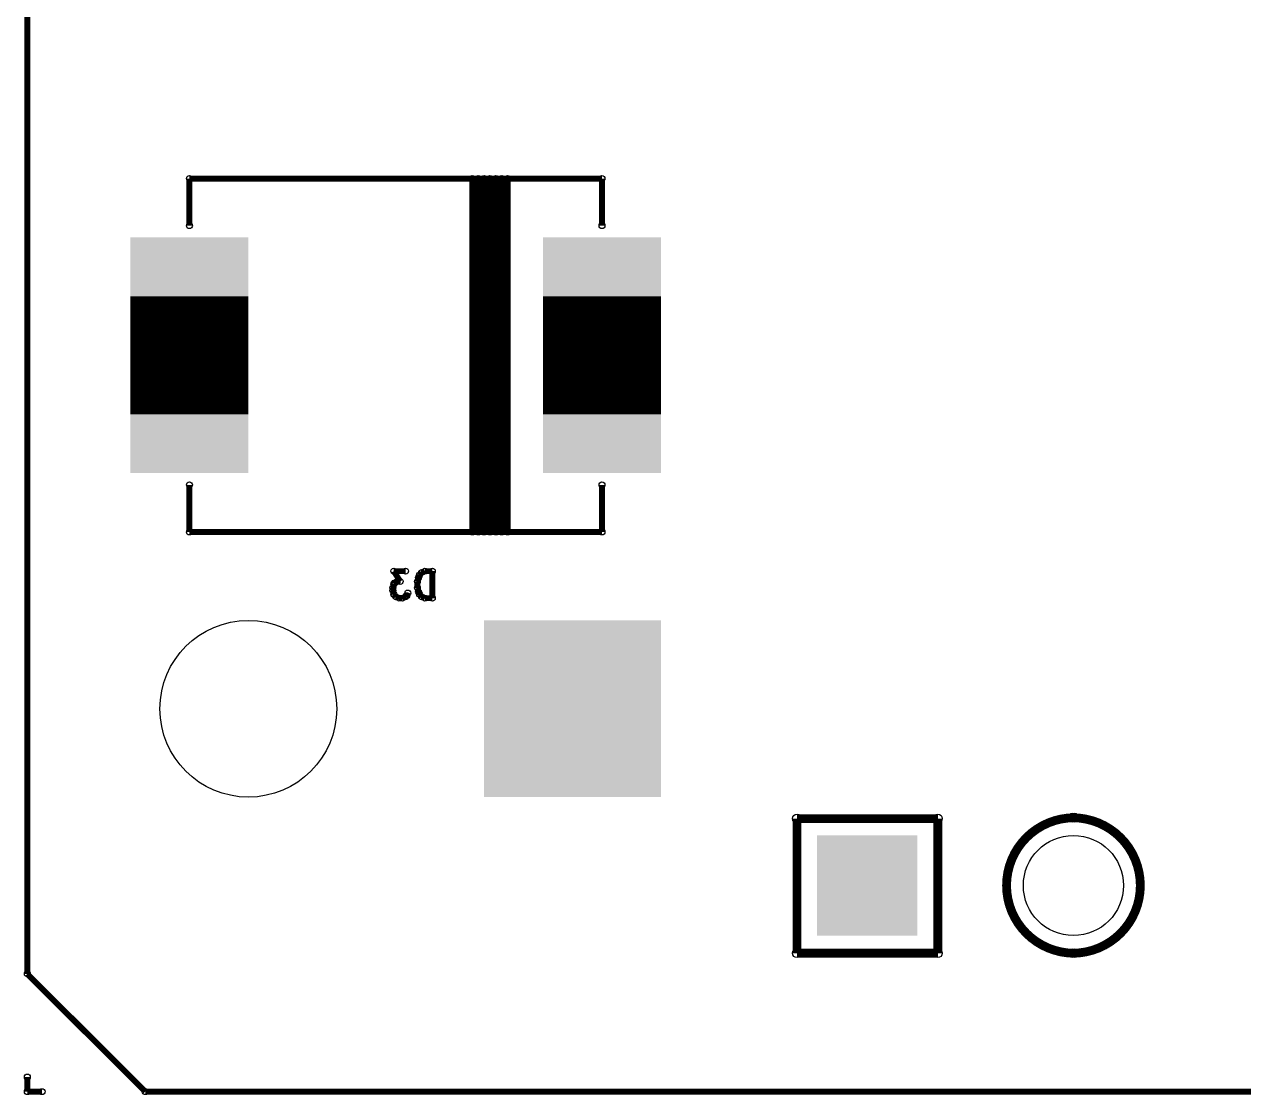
# Model space of a CAD drawing. Extents: x 100 to 134.1, y 89.7 to 148.
# Drawn here: x 99.95 to 120.64, y 99.95 to 118.12 of the extents above; entities that cross this region are included whole.
import ezdxf

# ---------------------------------------------------------------- set-up
doc = ezdxf.new("R2010")
doc.units = 0
doc.layers.get('0').update_dxf_attribs({"linetype": 'CONTINUOUS'})
doc.layers.add('MASK-BOTTOM_PHO', color=4, linetype='CONTINUOUS')
doc.layers.add('SILK-BOTTOM_PHO', color=5, linetype='CONTINUOUS')

# ---------------------------------------------------------------- blocks, each defined once
blk = doc.blocks.new('SQUARE_25')
blk.add_solid([(0.85001, 0.85001), (0.85001, -0.85001), (-0.85001, 0.85001), (-0.85001, -0.85001)])
blk = doc.blocks.new('ROUND_26')
blk.add_circle((0, 0), 0.85)
blk = doc.blocks.new('ROUND_39')
blk.add_circle((0, 0), 1.5)
blk = doc.blocks.new('SQUARE_168')
blk.add_solid([(1.499996, 1.499996), (1.499996, -1.499996), (-1.499996, 1.499996), (-1.499996, -1.499996)])
blk = doc.blocks.new('ROUND_1')
blk.add_circle((0, 0), 0.05)
blk = doc.blocks.new('SQUARE_21')
blk.add_solid([(0.999998, 0.999998), (0.999998, -0.999998), (-0.999998, 0.999998), (-0.999998, -0.999998)])
blk = doc.blocks.new('ROUND_61')
blk.add_circle((0, 0), 0.0751)

msp = doc.modelspace()

# ---------------------------------------------------------------- linework, layer by layer
at = {"layer": 'MASK-BOTTOM_PHO'}
for points, const_width in [([(100.000054, 145.999962), (100.000054, 102.00005)], 0.100076), ([(102.750112, 113.4999), (102.750112, 111.499904)], 1.999996), ([(109.750098, 113.4999), (109.750098, 111.499904)], 1.999996), ([(100.000054, 102.00005), (102.00005, 100.000054)], 0.100076), ([(100.000054, 100.24999), (100.000054, 100.000054)], 0.100076), ([(100.000054, 100.000054), (100.24999, 100.000054)], 0.100076), ([(102.00005, 100.000054), (131.99999, 100.000054)], 0.100076)]:
    msp.add_lwpolyline(points, dxfattribs=dict(at, const_width=const_width))
at = {"layer": 'SILK-BOTTOM_PHO'}
for points, const_width in [([(100.000054, 145.999962), (100.000054, 102.00005)], 0.100076), ([(109.750098, 115.499896), (102.750112, 115.499896)], 0.100076), ([(102.750112, 115.499896), (102.750112, 114.70005)], 0.100076), ([(107.54995, 109.499908), (107.54995, 115.499896)], 0.100076), ([(107.650026, 109.499908), (107.650026, 115.499896)], 0.100076), ([(107.750102, 109.499908), (107.750102, 115.499896)], 0.100076), ([(107.849924, 109.499908), (107.849924, 115.499896)], 0.100076), ([(107.95, 109.499908), (107.95, 115.499896)], 0.100076), ([(108.050076, 109.499908), (108.050076, 115.499896)], 0.100076), ([(108.149898, 109.499908), (108.149898, 115.499896)], 0.100076), ([(109.750098, 114.70005), (109.750098, 115.499896)], 0.100076), ([(102.750112, 110.300008), (102.750112, 109.499908)], 0.100076), ([(109.750098, 109.499908), (109.750098, 110.300008)], 0.100076), ([(102.750112, 109.499908), (109.750098, 109.499908)], 0.100076), ([(106.418126, 108.835952), (106.218228, 108.835952)], 0.100076), ([(106.218228, 108.835952), (106.327194, 108.660946)], 0.100076), ([(106.6546, 108.77042), (106.636312, 108.726478)], 0.100076), ([(106.690922, 108.814108), (106.6546, 108.77042)], 0.100076), ([(106.745532, 108.835952), (106.690922, 108.814108)], 0.100076), ([(106.872786, 108.835952), (106.745532, 108.835952)], 0.100076), ([(106.872786, 108.835952), (106.872786, 108.376466)], 0.100076), ([(106.218228, 108.617258), (106.19994, 108.551472)], 0.100076), ([(106.236262, 108.639102), (106.218228, 108.617258)], 0.100076), ([(106.272838, 108.660946), (106.236262, 108.639102)], 0.100076), ([(106.327194, 108.660946), (106.272838, 108.660946)], 0.100076), ([(106.636312, 108.726478), (106.618278, 108.660946)], 0.100076), ([(106.618278, 108.660946), (106.618278, 108.551472)], 0.100076), ([(106.19994, 108.551472), (106.19994, 108.507784)], 0.100076), ([(106.19994, 108.507784), (106.218228, 108.442252)], 0.100076), ([(106.218228, 108.442252), (106.25455, 108.398564)], 0.100076), ([(106.25455, 108.398564), (106.30916, 108.376466)], 0.100076), ([(106.30916, 108.376466), (106.363516, 108.376466)], 0.100076), ([(106.363516, 108.376466), (106.418126, 108.398564)], 0.100076), ([(106.418126, 108.398564), (106.436414, 108.420408)], 0.100076), ([(106.436414, 108.420408), (106.454448, 108.464096)], 0.100076), ([(106.618278, 108.551472), (106.636312, 108.48594)], 0.100076), ([(106.636312, 108.48594), (106.6546, 108.442252)], 0.100076), ([(106.6546, 108.442252), (106.690922, 108.398564)], 0.100076), ([(106.690922, 108.398564), (106.745532, 108.376466)], 0.100076), ([(106.745532, 108.376466), (106.872786, 108.376466)], 0.100076), ([(113.059972, 104.635046), (113.059972, 102.350062)], 0.150114), ([(115.450112, 104.635046), (113.059972, 104.635046)], 0.150114), ([(115.450112, 102.350062), (115.450112, 104.635046)], 0.150114), ([(113.059972, 102.350062), (115.450112, 102.350062)], 0.150114), ([(100.000054, 102.00005), (102.00005, 100.000054)], 0.100076), ([(100.000054, 100.24999), (100.000054, 100.000054)], 0.100076), ([(100.000054, 100.000054), (100.24999, 100.000054)], 0.100076), ([(102.00005, 100.000054), (131.99999, 100.000054)], 0.100076)]:
    msp.add_lwpolyline(points, dxfattribs=dict(at, const_width=const_width))
at = {"layer": 'SILK-BOTTOM_PHO', "const_width": 0.150114}
for points in [[(117.765068, 104.650032, 1), (117.765068, 102.350062)], [(117.735096, 102.350062, 1), (117.735096, 104.650032)]]:
    msp.add_lwpolyline(points, format="xyb", dxfattribs=at)

# ---------------------------------------------------------------- block references
at = {"layer": 'MASK-BOTTOM_PHO'}
for name, p in [('SQUARE_21', (102.750112, 113.4999)), ('SQUARE_21', (109.750098, 113.4999)), ('SQUARE_21', (102.750112, 111.499904)), ('SQUARE_21', (109.750098, 111.499904)), ('ROUND_39', (103.75011, 106.499914)), ('SQUARE_168', (109.249972, 106.499914)), ('SQUARE_25', (114.249962, 103.49992)), ('ROUND_26', (117.750082, 103.49992)), ('ROUND_1', (100.000054, 102.00005)), ('ROUND_1', (100.000054, 100.24999)), ('ROUND_1', (100.000054, 100.000054)), ('ROUND_1', (100.24999, 100.000054)), ('ROUND_1', (102.00005, 100.000054))]:
    msp.add_blockref(name, p, dxfattribs=at)
at = {"layer": 'SILK-BOTTOM_PHO'}
for name, p in [('ROUND_1', (102.750112, 115.499896)), ('ROUND_1', (107.54995, 115.499896)), ('ROUND_1', (107.650026, 115.499896)), ('ROUND_1', (107.750102, 115.499896)), ('ROUND_1', (107.849924, 115.499896)), ('ROUND_1', (107.95, 115.499896)), ('ROUND_1', (108.050076, 115.499896)), ('ROUND_1', (108.149898, 115.499896)), ('ROUND_1', (109.750098, 115.499896)), ('ROUND_1', (102.750112, 114.70005)), ('ROUND_1', (109.750098, 114.70005)), ('ROUND_1', (102.750112, 110.300008)), ('ROUND_1', (109.750098, 110.300008)), ('ROUND_1', (102.750112, 109.499908)), ('ROUND_1', (107.54995, 109.499908)), ('ROUND_1', (107.650026, 109.499908)), ('ROUND_1', (107.750102, 109.499908)), ('ROUND_1', (107.849924, 109.499908)), ('ROUND_1', (107.95, 109.499908)), ('ROUND_1', (108.050076, 109.499908)), ('ROUND_1', (108.149898, 109.499908)), ('ROUND_1', (109.750098, 109.499908)), ('ROUND_1', (106.218228, 108.835952)), ('ROUND_1', (106.418126, 108.835952)), ('ROUND_1', (106.6546, 108.77042)), ('ROUND_1', (106.690922, 108.814108)), ('ROUND_1', (106.745532, 108.835952)), ('ROUND_1', (106.872786, 108.835952)), ('ROUND_1', (106.872786, 108.835952)), ('ROUND_1', (106.218228, 108.617258)), ('ROUND_1', (106.236262, 108.639102)), ('ROUND_1', (106.272838, 108.660946)), ('ROUND_1', (106.327194, 108.660946)), ('ROUND_1', (106.618278, 108.660946)), ('ROUND_1', (106.636312, 108.726478)), ('ROUND_1', (106.19994, 108.551472)), ('ROUND_1', (106.19994, 108.507784)), ('ROUND_1', (106.218228, 108.442252)), ('ROUND_1', (106.25455, 108.398564)), ('ROUND_1', (106.25455, 108.398564)), ('ROUND_1', (106.30916, 108.376466)), ('ROUND_1', (106.363516, 108.376466)), ('ROUND_1', (106.418126, 108.398564)), ('ROUND_1', (106.418126, 108.398564)), ('ROUND_1', (106.436414, 108.420408)), ('ROUND_1', (106.454448, 108.464096)), ('ROUND_1', (106.618278, 108.551472)), ('ROUND_1', (106.636312, 108.48594)), ('ROUND_1', (106.6546, 108.442252)), ('ROUND_1', (106.690922, 108.398564)), ('ROUND_1', (106.690922, 108.398564)), ('ROUND_1', (106.745532, 108.376466)), ('ROUND_1', (106.872786, 108.376466)), ('ROUND_1', (106.872786, 108.376466)), ('ROUND_61', (113.059972, 104.635046)), ('ROUND_61', (113.059972, 104.635046)), ('ROUND_61', (115.450112, 104.635046)), ('ROUND_61', (117.735096, 104.650032)), ('ROUND_61', (117.765068, 104.650032)), ('ROUND_61', (113.059972, 102.350062)), ('ROUND_61', (115.450112, 102.350062)), ('ROUND_61', (117.735096, 102.350062)), ('ROUND_61', (117.765068, 102.350062)), ('ROUND_1', (100.000054, 102.00005)), ('ROUND_1', (100.000054, 100.24999)), ('ROUND_1', (100.000054, 100.000054)), ('ROUND_1', (100.24999, 100.000054)), ('ROUND_1', (102.00005, 100.000054))]:
    msp.add_blockref(name, p, dxfattribs=at)

doc.saveas('drawing.dxf')
